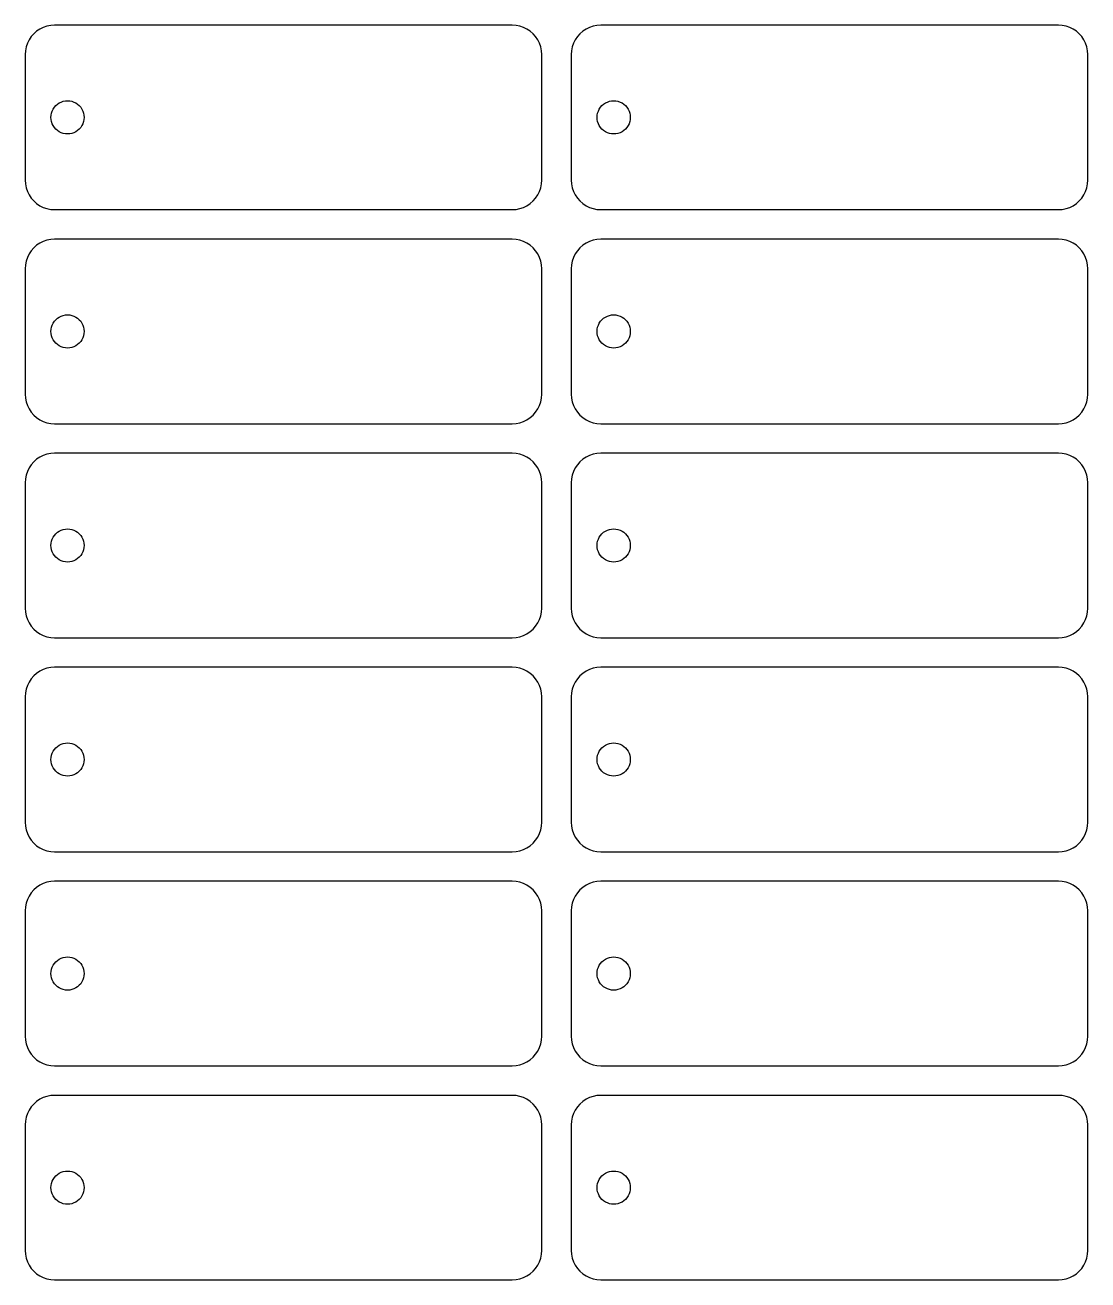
# Model space of a CAD drawing. Header units: metres. Extents: x 5 to 593, y 22 to 395.
# Drawn here: x 5 to 149, y 22 to 192 of the extents above; entities that cross this region are included whole.
import ezdxf

# ---------------------------------------------------------------- set-up
doc = ezdxf.new("R2010")
doc.units = ezdxf.units.M

msp = doc.modelspace()

# ---------------------------------------------------------------- linework, layer by layer
for p, q in [((5.82658, 190.435), (5.5359, 190)), ((6.17157, 190.828), (5.82658, 190.435)), ((6.56496, 191.173), (6.17157, 190.828)), ((7, 191.464), (6.56496, 191.173)), ((7.46927, 191.696), (7, 191.464)), ((7.96472, 191.864), (7.46927, 191.696)), ((8.47789, 191.966), (7.96472, 191.864)), ((9, 192), (8.47789, 191.966)), ((71, 192), (9, 192)), ((71.5221, 191.966), (71, 192)), ((72.0353, 191.864), (71.5221, 191.966)), ((72.5307, 191.696), (72.0353, 191.864)), ((73, 191.464), (72.5307, 191.696)), ((73.435, 191.173), (73, 191.464)), ((73.8284, 190.828), (73.435, 191.173)), ((74.1734, 190.435), (73.8284, 190.828)), ((74.4641, 190), (74.1734, 190.435)), ((79.8266, 190.435), (79.5359, 190)), ((80.1716, 190.828), (79.8266, 190.435)), ((80.565, 191.173), (80.1716, 190.828)), ((81, 191.464), (80.565, 191.173)), ((81.4693, 191.696), (81, 191.464)), ((81.9647, 191.864), (81.4693, 191.696)), ((82.4779, 191.966), (81.9647, 191.864)), ((83, 192), (82.4779, 191.966)), ((145, 192), (83, 192)), ((145.522, 191.966), (145, 192)), ((146.035, 191.864), (145.522, 191.966)), ((146.531, 191.696), (146.035, 191.864)), ((147, 191.464), (146.531, 191.696)), ((147.435, 191.173), (147, 191.464)), ((147.828, 190.828), (147.435, 191.173)), ((148.173, 190.435), (147.828, 190.828)), ((148.464, 190), (148.173, 190.435)), ((5.13629, 189.035), (5.03423, 188.522)), ((5.30449, 189.531), (5.13629, 189.035)), ((5.5359, 190), (5.30449, 189.531)), ((74.6955, 189.531), (74.4641, 190)), ((74.8637, 189.035), (74.6955, 189.531)), ((74.9658, 188.522), (74.8637, 189.035)), ((79.1363, 189.035), (79.0342, 188.522)), ((79.3045, 189.531), (79.1363, 189.035)), ((79.5359, 190), (79.3045, 189.531)), ((148.696, 189.531), (148.464, 190)), ((148.864, 189.035), (148.696, 189.531)), ((148.966, 188.522), (148.864, 189.035)), ((5.03423, 188.522), (5, 188)), ((5, 188), (5, 171)), ((75, 188), (74.9658, 188.522)), ((75, 171), (75, 188)), ((79.0342, 188.522), (79, 188)), ((79, 188), (79, 171)), ((149, 188), (148.966, 188.522)), ((149, 171), (149, 188)), ((8.57666, 180.082), (8.67126, 180.361)), ((8.67126, 180.361), (8.80144, 180.625)), ((8.80144, 180.625), (8.96495, 180.87)), ((8.96495, 180.87), (9.159, 181.091)), ((9.159, 181.091), (9.38028, 181.285)), ((9.38028, 181.285), (9.625, 181.449)), ((9.625, 181.449), (9.88896, 181.579)), ((9.88896, 181.579), (10.1676, 181.673)), ((10.1676, 181.673), (10.4563, 181.731)), ((10.4563, 181.731), (10.75, 181.75)), ((10.75, 181.75), (11.0437, 181.731)), ((11.0437, 181.731), (11.3323, 181.673)), ((11.3323, 181.673), (11.611, 181.579)), ((11.611, 181.579), (11.875, 181.449)), ((11.875, 181.449), (12.1197, 181.285)), ((12.1197, 181.285), (12.341, 181.091)), ((12.341, 181.091), (12.535, 180.87)), ((12.535, 180.87), (12.6985, 180.625)), ((12.6985, 180.625), (12.8287, 180.361)), ((12.8287, 180.361), (12.9233, 180.082)), ((82.5767, 180.082), (82.6713, 180.361)), ((82.6713, 180.361), (82.8014, 180.625)), ((82.8014, 180.625), (82.965, 180.87)), ((82.965, 180.87), (83.159, 181.091)), ((83.159, 181.091), (83.3803, 181.285)), ((83.3803, 181.285), (83.625, 181.449)), ((83.625, 181.449), (83.889, 181.579)), ((83.889, 181.579), (84.1676, 181.673)), ((84.1676, 181.673), (84.4563, 181.731)), ((84.4563, 181.731), (84.75, 181.75)), ((84.75, 181.75), (85.0437, 181.731)), ((85.0437, 181.731), (85.3323, 181.673)), ((85.3323, 181.673), (85.611, 181.579)), ((85.611, 181.579), (85.875, 181.449)), ((85.875, 181.449), (86.1197, 181.285)), ((86.1197, 181.285), (86.341, 181.091)), ((86.341, 181.091), (86.535, 180.87)), ((86.535, 180.87), (86.6985, 180.625)), ((86.6985, 180.625), (86.8287, 180.361)), ((86.8287, 180.361), (86.9233, 180.082)), ((8.5, 179.5), (8.51924, 179.794)), ((8.51924, 179.206), (8.5, 179.5)), ((8.51924, 179.794), (8.57666, 180.082)), ((8.57666, 178.918), (8.51924, 179.206)), ((8.67126, 178.639), (8.57666, 178.918)), ((8.80144, 178.375), (8.67126, 178.639)), ((12.8287, 178.639), (12.6985, 178.375)), ((12.9233, 178.918), (12.8287, 178.639)), ((12.9233, 180.082), (12.9807, 179.794)), ((12.9807, 179.206), (12.9233, 178.918)), ((12.9807, 179.794), (13, 179.5)), ((13, 179.5), (12.9807, 179.206)), ((82.5, 179.5), (82.5192, 179.794)), ((82.5192, 179.206), (82.5, 179.5)), ((82.5192, 179.794), (82.5767, 180.082)), ((82.5767, 178.918), (82.5192, 179.206)), ((82.6713, 178.639), (82.5767, 178.918)), ((82.8014, 178.375), (82.6713, 178.639)), ((86.8287, 178.639), (86.6985, 178.375)), ((86.9233, 178.918), (86.8287, 178.639)), ((86.9233, 180.082), (86.9807, 179.794)), ((86.9807, 179.206), (86.9233, 178.918)), ((86.9807, 179.794), (87, 179.5)), ((87, 179.5), (86.9807, 179.206)), ((8.96495, 178.13), (8.80144, 178.375)), ((9.159, 177.909), (8.96495, 178.13)), ((9.38028, 177.715), (9.159, 177.909)), ((9.625, 177.551), (9.38028, 177.715)), ((9.88896, 177.421), (9.625, 177.551)), ((10.1676, 177.327), (9.88896, 177.421)), ((10.4563, 177.269), (10.1676, 177.327)), ((10.75, 177.25), (10.4563, 177.269)), ((11.0437, 177.269), (10.75, 177.25)), ((11.3323, 177.327), (11.0437, 177.269)), ((11.611, 177.421), (11.3323, 177.327)), ((11.875, 177.551), (11.611, 177.421)), ((12.1197, 177.715), (11.875, 177.551)), ((12.341, 177.909), (12.1197, 177.715)), ((12.535, 178.13), (12.341, 177.909)), ((12.6985, 178.375), (12.535, 178.13)), ((82.965, 178.13), (82.8014, 178.375)), ((83.159, 177.909), (82.965, 178.13)), ((83.3803, 177.715), (83.159, 177.909)), ((83.625, 177.551), (83.3803, 177.715)), ((83.889, 177.421), (83.625, 177.551)), ((84.1676, 177.327), (83.889, 177.421)), ((84.4563, 177.269), (84.1676, 177.327)), ((84.75, 177.25), (84.4563, 177.269)), ((85.0437, 177.269), (84.75, 177.25)), ((85.3323, 177.327), (85.0437, 177.269)), ((85.611, 177.421), (85.3323, 177.327)), ((85.875, 177.551), (85.611, 177.421)), ((86.1197, 177.715), (85.875, 177.551)), ((86.341, 177.909), (86.1197, 177.715)), ((86.535, 178.13), (86.341, 177.909)), ((86.6985, 178.375), (86.535, 178.13)), ((5, 171), (5.03423, 170.478)), ((5.03423, 170.478), (5.13629, 169.965)), ((74.8637, 169.965), (74.9658, 170.478)), ((74.9658, 170.478), (75, 171)), ((79, 171), (79.0342, 170.478)), ((79.0342, 170.478), (79.1363, 169.965)), ((148.864, 169.965), (148.966, 170.478)), ((148.966, 170.478), (149, 171)), ((5.13629, 169.965), (5.30449, 169.469)), ((5.30449, 169.469), (5.5359, 169)), ((5.5359, 169), (5.82658, 168.565)), ((5.82658, 168.565), (6.17157, 168.172)), ((73.8284, 168.172), (74.1734, 168.565)), ((74.1734, 168.565), (74.4641, 169)), ((74.4641, 169), (74.6955, 169.469)), ((74.6955, 169.469), (74.8637, 169.965)), ((79.1363, 169.965), (79.3045, 169.469)), ((79.3045, 169.469), (79.5359, 169)), ((79.5359, 169), (79.8266, 168.565)), ((79.8266, 168.565), (80.1716, 168.172)), ((147.828, 168.172), (148.173, 168.565)), ((148.173, 168.565), (148.464, 169)), ((148.464, 169), (148.696, 169.469)), ((148.696, 169.469), (148.864, 169.965)), ((6.17157, 168.172), (6.56496, 167.827)), ((6.56496, 167.827), (7, 167.536)), ((7, 167.536), (7.46927, 167.304)), ((7.46927, 167.304), (7.96472, 167.136)), ((7.96472, 167.136), (8.47789, 167.034)), ((8.47789, 167.034), (9, 167)), ((9, 167), (71, 167)), ((71, 167), (71.5221, 167.034)), ((71.5221, 167.034), (72.0353, 167.136)), ((72.0353, 167.136), (72.5307, 167.304)), ((72.5307, 167.304), (73, 167.536)), ((73, 167.536), (73.435, 167.827)), ((73.435, 167.827), (73.8284, 168.172)), ((80.1716, 168.172), (80.565, 167.827)), ((80.565, 167.827), (81, 167.536)), ((81, 167.536), (81.4693, 167.304)), ((81.4693, 167.304), (81.9647, 167.136)), ((81.9647, 167.136), (82.4779, 167.034)), ((82.4779, 167.034), (83, 167)), ((83, 167), (145, 167)), ((145, 167), (145.522, 167.034)), ((145.522, 167.034), (146.035, 167.136)), ((146.035, 167.136), (146.531, 167.304)), ((146.531, 167.304), (147, 167.536)), ((147, 167.536), (147.435, 167.827)), ((147.435, 167.827), (147.828, 168.172)), ((6.17157, 161.828), (5.82658, 161.435)), ((6.56496, 162.173), (6.17157, 161.828)), ((7, 162.464), (6.56496, 162.173)), ((7.46927, 162.696), (7, 162.464)), ((7.96472, 162.864), (7.46927, 162.696)), ((8.47789, 162.966), (7.96472, 162.864)), ((9, 163), (8.47789, 162.966)), ((71, 163), (9, 163)), ((71.5221, 162.966), (71, 163)), ((72.0353, 162.864), (71.5221, 162.966)), ((72.5307, 162.696), (72.0353, 162.864)), ((73, 162.464), (72.5307, 162.696)), ((73.435, 162.173), (73, 162.464)), ((73.8284, 161.828), (73.435, 162.173)), ((74.1734, 161.435), (73.8284, 161.828)), ((80.1716, 161.828), (79.8266, 161.435)), ((80.565, 162.173), (80.1716, 161.828)), ((81, 162.464), (80.565, 162.173)), ((81.4693, 162.696), (81, 162.464)), ((81.9647, 162.864), (81.4693, 162.696)), ((82.4779, 162.966), (81.9647, 162.864)), ((83, 163), (82.4779, 162.966)), ((145, 163), (83, 163)), ((145.522, 162.966), (145, 163)), ((146.035, 162.864), (145.522, 162.966)), ((146.531, 162.696), (146.035, 162.864)), ((147, 162.464), (146.531, 162.696)), ((147.435, 162.173), (147, 162.464)), ((147.828, 161.828), (147.435, 162.173)), ((148.173, 161.435), (147.828, 161.828)), ((5.13629, 160.035), (5.03423, 159.522)), ((5.30449, 160.531), (5.13629, 160.035)), ((5.5359, 161), (5.30449, 160.531)), ((5.82658, 161.435), (5.5359, 161)), ((74.4641, 161), (74.1734, 161.435)), ((74.6955, 160.531), (74.4641, 161)), ((74.8637, 160.035), (74.6955, 160.531)), ((74.9658, 159.522), (74.8637, 160.035)), ((79.1363, 160.035), (79.0342, 159.522)), ((79.3045, 160.531), (79.1363, 160.035)), ((79.5359, 161), (79.3045, 160.531)), ((79.8266, 161.435), (79.5359, 161)), ((148.464, 161), (148.173, 161.435)), ((148.696, 160.531), (148.464, 161)), ((148.864, 160.035), (148.696, 160.531)), ((148.966, 159.522), (148.864, 160.035)), ((5.03423, 159.522), (5, 159)), ((5, 159), (5, 142)), ((75, 159), (74.9658, 159.522)), ((75, 142), (75, 159)), ((79.0342, 159.522), (79, 159)), ((79, 159), (79, 142)), ((149, 159), (148.966, 159.522)), ((149, 142), (149, 159)), ((8.57666, 151.082), (8.67126, 151.361)), ((8.67126, 151.361), (8.80144, 151.625)), ((8.80144, 151.625), (8.96495, 151.87)), ((8.96495, 151.87), (9.159, 152.091)), ((9.159, 152.091), (9.38028, 152.285)), ((9.38028, 152.285), (9.625, 152.449)), ((9.625, 152.449), (9.88896, 152.579)), ((9.88896, 152.579), (10.1676, 152.673)), ((10.1676, 152.673), (10.4563, 152.731)), ((10.4563, 152.731), (10.75, 152.75)), ((10.75, 152.75), (11.0437, 152.731)), ((11.0437, 152.731), (11.3323, 152.673)), ((11.3323, 152.673), (11.611, 152.579)), ((11.611, 152.579), (11.875, 152.449)), ((11.875, 152.449), (12.1197, 152.285)), ((12.1197, 152.285), (12.341, 152.091)), ((12.341, 152.091), (12.535, 151.87)), ((12.535, 151.87), (12.6985, 151.625)), ((12.6985, 151.625), (12.8287, 151.361)), ((12.8287, 151.361), (12.9233, 151.082)), ((82.5767, 151.082), (82.6713, 151.361)), ((82.6713, 151.361), (82.8014, 151.625)), ((82.8014, 151.625), (82.965, 151.87)), ((82.965, 151.87), (83.159, 152.091)), ((83.159, 152.091), (83.3803, 152.285)), ((83.3803, 152.285), (83.625, 152.449)), ((83.625, 152.449), (83.889, 152.579)), ((83.889, 152.579), (84.1676, 152.673)), ((84.1676, 152.673), (84.4563, 152.731)), ((84.4563, 152.731), (84.75, 152.75)), ((84.75, 152.75), (85.0437, 152.731)), ((85.0437, 152.731), (85.3323, 152.673)), ((85.3323, 152.673), (85.611, 152.579)), ((85.611, 152.579), (85.875, 152.449)), ((85.875, 152.449), (86.1197, 152.285)), ((86.1197, 152.285), (86.341, 152.091)), ((86.341, 152.091), (86.535, 151.87)), ((86.535, 151.87), (86.6985, 151.625)), ((86.6985, 151.625), (86.8287, 151.361)), ((86.8287, 151.361), (86.9233, 151.082)), ((8.5, 150.5), (8.51924, 150.794)), ((8.51924, 150.206), (8.5, 150.5)), ((8.51924, 150.794), (8.57666, 151.082)), ((8.57666, 149.918), (8.51924, 150.206)), ((8.67126, 149.639), (8.57666, 149.918)), ((8.80144, 149.375), (8.67126, 149.639)), ((12.8287, 149.639), (12.6985, 149.375)), ((12.9233, 149.918), (12.8287, 149.639)), ((12.9233, 151.082), (12.9807, 150.794)), ((12.9807, 150.206), (12.9233, 149.918)), ((12.9807, 150.794), (13, 150.5)), ((13, 150.5), (12.9807, 150.206)), ((82.5, 150.5), (82.5192, 150.794)), ((82.5192, 150.206), (82.5, 150.5)), ((82.5192, 150.794), (82.5767, 151.082)), ((82.5767, 149.918), (82.5192, 150.206)), ((82.6713, 149.639), (82.5767, 149.918)), ((82.8014, 149.375), (82.6713, 149.639)), ((86.8287, 149.639), (86.6985, 149.375)), ((86.9233, 149.918), (86.8287, 149.639)), ((86.9233, 151.082), (86.9807, 150.794)), ((86.9807, 150.206), (86.9233, 149.918)), ((86.9807, 150.794), (87, 150.5)), ((87, 150.5), (86.9807, 150.206)), ((8.96495, 149.13), (8.80144, 149.375)), ((9.159, 148.909), (8.96495, 149.13)), ((9.38028, 148.715), (9.159, 148.909)), ((9.625, 148.551), (9.38028, 148.715)), ((9.88896, 148.421), (9.625, 148.551)), ((10.1676, 148.327), (9.88896, 148.421)), ((10.4563, 148.269), (10.1676, 148.327)), ((10.75, 148.25), (10.4563, 148.269)), ((11.0437, 148.269), (10.75, 148.25)), ((11.3323, 148.327), (11.0437, 148.269)), ((11.611, 148.421), (11.3323, 148.327)), ((11.875, 148.551), (11.611, 148.421)), ((12.1197, 148.715), (11.875, 148.551)), ((12.341, 148.909), (12.1197, 148.715)), ((12.535, 149.13), (12.341, 148.909)), ((12.6985, 149.375), (12.535, 149.13)), ((82.965, 149.13), (82.8014, 149.375)), ((83.159, 148.909), (82.965, 149.13)), ((83.3803, 148.715), (83.159, 148.909)), ((83.625, 148.551), (83.3803, 148.715)), ((83.889, 148.421), (83.625, 148.551)), ((84.1676, 148.327), (83.889, 148.421)), ((84.4563, 148.269), (84.1676, 148.327)), ((84.75, 148.25), (84.4563, 148.269)), ((85.0437, 148.269), (84.75, 148.25)), ((85.3323, 148.327), (85.0437, 148.269)), ((85.611, 148.421), (85.3323, 148.327)), ((85.875, 148.551), (85.611, 148.421)), ((86.1197, 148.715), (85.875, 148.551)), ((86.341, 148.909), (86.1197, 148.715)), ((86.535, 149.13), (86.341, 148.909)), ((86.6985, 149.375), (86.535, 149.13)), ((5, 142), (5.03423, 141.478)), ((5.03423, 141.478), (5.13629, 140.965)), ((74.8637, 140.965), (74.9658, 141.478)), ((74.9658, 141.478), (75, 142)), ((79, 142), (79.0342, 141.478)), ((79.0342, 141.478), (79.1363, 140.965)), ((148.864, 140.965), (148.966, 141.478)), ((148.966, 141.478), (149, 142)), ((5.13629, 140.965), (5.30449, 140.469)), ((5.30449, 140.469), (5.5359, 140)), ((5.5359, 140), (5.82658, 139.565)), ((5.82658, 139.565), (6.17157, 139.172)), ((73.8284, 139.172), (74.1734, 139.565)), ((74.1734, 139.565), (74.4641, 140)), ((74.4641, 140), (74.6955, 140.469)), ((74.6955, 140.469), (74.8637, 140.965)), ((79.1363, 140.965), (79.3045, 140.469)), ((79.3045, 140.469), (79.5359, 140)), ((79.5359, 140), (79.8266, 139.565)), ((79.8266, 139.565), (80.1716, 139.172)), ((147.828, 139.172), (148.173, 139.565)), ((148.173, 139.565), (148.464, 140)), ((148.464, 140), (148.696, 140.469)), ((148.696, 140.469), (148.864, 140.965)), ((6.17157, 139.172), (6.56496, 138.827)), ((6.56496, 138.827), (7, 138.536)), ((7, 138.536), (7.46927, 138.304)), ((7.46927, 138.304), (7.96472, 138.136)), ((7.96472, 138.136), (8.47789, 138.034)), ((8.47789, 138.034), (9, 138)), ((9, 138), (71, 138)), ((71, 138), (71.5221, 138.034)), ((71.5221, 138.034), (72.0353, 138.136)), ((72.0353, 138.136), (72.5307, 138.304)), ((72.5307, 138.304), (73, 138.536)), ((73, 138.536), (73.435, 138.827)), ((73.435, 138.827), (73.8284, 139.172)), ((80.1716, 139.172), (80.565, 138.827)), ((80.565, 138.827), (81, 138.536)), ((81, 138.536), (81.4693, 138.304)), ((81.4693, 138.304), (81.9647, 138.136)), ((81.9647, 138.136), (82.4779, 138.034)), ((82.4779, 138.034), (83, 138)), ((83, 138), (145, 138)), ((145, 138), (145.522, 138.034)), ((145.522, 138.034), (146.035, 138.136)), ((146.035, 138.136), (146.531, 138.304)), ((146.531, 138.304), (147, 138.536)), ((147, 138.536), (147.435, 138.827)), ((147.435, 138.827), (147.828, 139.172)), ((6.17157, 132.828), (5.82658, 132.435)), ((6.56496, 133.173), (6.17157, 132.828)), ((7, 133.464), (6.56496, 133.173)), ((7.46927, 133.696), (7, 133.464)), ((7.96472, 133.864), (7.46927, 133.696)), ((8.47789, 133.966), (7.96472, 133.864)), ((9, 134), (8.47789, 133.966)), ((71, 134), (9, 134)), ((71.5221, 133.966), (71, 134)), ((72.0353, 133.864), (71.5221, 133.966)), ((72.5307, 133.696), (72.0353, 133.864)), ((73, 133.464), (72.5307, 133.696)), ((73.435, 133.173), (73, 133.464)), ((73.8284, 132.828), (73.435, 133.173)), ((74.1734, 132.435), (73.8284, 132.828)), ((80.1716, 132.828), (79.8266, 132.435)), ((80.565, 133.173), (80.1716, 132.828)), ((81, 133.464), (80.565, 133.173)), ((81.4693, 133.696), (81, 133.464)), ((81.9647, 133.864), (81.4693, 133.696)), ((82.4779, 133.966), (81.9647, 133.864)), ((83, 134), (82.4779, 133.966)), ((145, 134), (83, 134)), ((145.522, 133.966), (145, 134)), ((146.035, 133.864), (145.522, 133.966)), ((146.531, 133.696), (146.035, 133.864)), ((147, 133.464), (146.531, 133.696)), ((147.435, 133.173), (147, 133.464)), ((147.828, 132.828), (147.435, 133.173)), ((148.173, 132.435), (147.828, 132.828)), ((5.13629, 131.035), (5.03423, 130.522)), ((5.30449, 131.531), (5.13629, 131.035)), ((5.5359, 132), (5.30449, 131.531)), ((5.82658, 132.435), (5.5359, 132)), ((74.4641, 132), (74.1734, 132.435)), ((74.6955, 131.531), (74.4641, 132)), ((74.8637, 131.035), (74.6955, 131.531)), ((74.9658, 130.522), (74.8637, 131.035)), ((79.1363, 131.035), (79.0342, 130.522)), ((79.3045, 131.531), (79.1363, 131.035)), ((79.5359, 132), (79.3045, 131.531)), ((79.8266, 132.435), (79.5359, 132)), ((148.464, 132), (148.173, 132.435)), ((148.696, 131.531), (148.464, 132)), ((148.864, 131.035), (148.696, 131.531)), ((148.966, 130.522), (148.864, 131.035)), ((5.03423, 130.522), (5, 130)), ((5, 130), (5, 113)), ((75, 130), (74.9658, 130.522)), ((75, 113), (75, 130)), ((79.0342, 130.522), (79, 130)), ((79, 130), (79, 113)), ((149, 130), (148.966, 130.522)), ((149, 113), (149, 130)), ((8.67126, 122.361), (8.80144, 122.625)), ((8.80144, 122.625), (8.96495, 122.87)), ((8.96495, 122.87), (9.159, 123.091)), ((9.159, 123.091), (9.38028, 123.285)), ((9.38028, 123.285), (9.625, 123.449)), ((9.625, 123.449), (9.88896, 123.579)), ((9.88896, 123.579), (10.1676, 123.673)), ((10.1676, 123.673), (10.4563, 123.731)), ((10.4563, 123.731), (10.75, 123.75)), ((10.75, 123.75), (11.0437, 123.731)), ((11.0437, 123.731), (11.3323, 123.673)), ((11.3323, 123.673), (11.611, 123.579)), ((11.611, 123.579), (11.875, 123.449)), ((11.875, 123.449), (12.1197, 123.285)), ((12.1197, 123.285), (12.341, 123.091)), ((12.341, 123.091), (12.535, 122.87)), ((12.535, 122.87), (12.6985, 122.625)), ((12.6985, 122.625), (12.8287, 122.361)), ((82.6713, 122.361), (82.8014, 122.625)), ((82.8014, 122.625), (82.965, 122.87)), ((82.965, 122.87), (83.159, 123.091)), ((83.159, 123.091), (83.3803, 123.285)), ((83.3803, 123.285), (83.625, 123.449)), ((83.625, 123.449), (83.889, 123.579)), ((83.889, 123.579), (84.1676, 123.673)), ((84.1676, 123.673), (84.4563, 123.731)), ((84.4563, 123.731), (84.75, 123.75)), ((84.75, 123.75), (85.0437, 123.731)), ((85.0437, 123.731), (85.3323, 123.673)), ((85.3323, 123.673), (85.611, 123.579)), ((85.611, 123.579), (85.875, 123.449)), ((85.875, 123.449), (86.1197, 123.285)), ((86.1197, 123.285), (86.341, 123.091)), ((86.341, 123.091), (86.535, 122.87)), ((86.535, 122.87), (86.6985, 122.625)), ((86.6985, 122.625), (86.8287, 122.361)), ((8.5, 121.5), (8.51924, 121.794)), ((8.51924, 121.206), (8.5, 121.5)), ((8.51924, 121.794), (8.57666, 122.082)), ((8.57666, 120.918), (8.51924, 121.206)), ((8.57666, 122.082), (8.67126, 122.361)), ((8.67126, 120.639), (8.57666, 120.918)), ((12.8287, 122.361), (12.9233, 122.082)), ((12.9233, 120.918), (12.8287, 120.639)), ((12.9233, 122.082), (12.9807, 121.794)), ((12.9807, 121.206), (12.9233, 120.918)), ((12.9807, 121.794), (13, 121.5)), ((13, 121.5), (12.9807, 121.206)), ((82.5, 121.5), (82.5192, 121.794)), ((82.5192, 121.206), (82.5, 121.5)), ((82.5192, 121.794), (82.5767, 122.082)), ((82.5767, 120.918), (82.5192, 121.206)), ((82.5767, 122.082), (82.6713, 122.361)), ((82.6713, 120.639), (82.5767, 120.918)), ((86.8287, 122.361), (86.9233, 122.082)), ((86.9233, 120.918), (86.8287, 120.639)), ((86.9233, 122.082), (86.9807, 121.794)), ((86.9807, 121.206), (86.9233, 120.918)), ((86.9807, 121.794), (87, 121.5)), ((87, 121.5), (86.9807, 121.206)), ((8.80144, 120.375), (8.67126, 120.639)), ((8.96495, 120.13), (8.80144, 120.375)), ((9.159, 119.909), (8.96495, 120.13)), ((9.38028, 119.715), (9.159, 119.909)), ((9.625, 119.551), (9.38028, 119.715)), ((9.88896, 119.421), (9.625, 119.551)), ((10.1676, 119.327), (9.88896, 119.421)), ((10.4563, 119.269), (10.1676, 119.327)), ((10.75, 119.25), (10.4563, 119.269)), ((11.0437, 119.269), (10.75, 119.25)), ((11.3323, 119.327), (11.0437, 119.269)), ((11.611, 119.421), (11.3323, 119.327)), ((11.875, 119.551), (11.611, 119.421)), ((12.1197, 119.715), (11.875, 119.551)), ((12.341, 119.909), (12.1197, 119.715)), ((12.535, 120.13), (12.341, 119.909)), ((12.6985, 120.375), (12.535, 120.13)), ((12.8287, 120.639), (12.6985, 120.375)), ((82.8014, 120.375), (82.6713, 120.639)), ((82.965, 120.13), (82.8014, 120.375)), ((83.159, 119.909), (82.965, 120.13)), ((83.3803, 119.715), (83.159, 119.909)), ((83.625, 119.551), (83.3803, 119.715)), ((83.889, 119.421), (83.625, 119.551)), ((84.1676, 119.327), (83.889, 119.421)), ((84.4563, 119.269), (84.1676, 119.327)), ((84.75, 119.25), (84.4563, 119.269)), ((85.0437, 119.269), (84.75, 119.25)), ((85.3323, 119.327), (85.0437, 119.269)), ((85.611, 119.421), (85.3323, 119.327)), ((85.875, 119.551), (85.611, 119.421)), ((86.1197, 119.715), (85.875, 119.551)), ((86.341, 119.909), (86.1197, 119.715)), ((86.535, 120.13), (86.341, 119.909)), ((86.6985, 120.375), (86.535, 120.13)), ((86.8287, 120.639), (86.6985, 120.375)), ((5, 113), (5.03423, 112.478)), ((5.03423, 112.478), (5.13629, 111.965)), ((74.8637, 111.965), (74.9658, 112.478)), ((74.9658, 112.478), (75, 113)), ((79, 113), (79.0342, 112.478)), ((79.0342, 112.478), (79.1363, 111.965)), ((148.864, 111.965), (148.966, 112.478)), ((148.966, 112.478), (149, 113)), ((5.13629, 111.965), (5.30449, 111.469)), ((5.30449, 111.469), (5.5359, 111)), ((5.5359, 111), (5.82658, 110.565)), ((5.82658, 110.565), (6.17157, 110.172)), ((73.8284, 110.172), (74.1734, 110.565)), ((74.1734, 110.565), (74.4641, 111)), ((74.4641, 111), (74.6955, 111.469)), ((74.6955, 111.469), (74.8637, 111.965)), ((79.1363, 111.965), (79.3045, 111.469)), ((79.3045, 111.469), (79.5359, 111)), ((79.5359, 111), (79.8266, 110.565)), ((79.8266, 110.565), (80.1716, 110.172)), ((147.828, 110.172), (148.173, 110.565)), ((148.173, 110.565), (148.464, 111)), ((148.464, 111), (148.696, 111.469)), ((148.696, 111.469), (148.864, 111.965)), ((6.17157, 110.172), (6.56496, 109.827)), ((6.56496, 109.827), (7, 109.536)), ((7, 109.536), (7.46927, 109.304)), ((7.46927, 109.304), (7.96472, 109.136)), ((7.96472, 109.136), (8.47789, 109.034)), ((8.47789, 109.034), (9, 109)), ((9, 109), (71, 109)), ((71, 109), (71.5221, 109.034)), ((71.5221, 109.034), (72.0353, 109.136)), ((72.0353, 109.136), (72.5307, 109.304)), ((72.5307, 109.304), (73, 109.536)), ((73, 109.536), (73.435, 109.827)), ((73.435, 109.827), (73.8284, 110.172)), ((80.1716, 110.172), (80.565, 109.827)), ((80.565, 109.827), (81, 109.536)), ((81, 109.536), (81.4693, 109.304)), ((81.4693, 109.304), (81.9647, 109.136)), ((81.9647, 109.136), (82.4779, 109.034)), ((82.4779, 109.034), (83, 109)), ((83, 109), (145, 109)), ((145, 109), (145.522, 109.034)), ((145.522, 109.034), (146.035, 109.136)), ((146.035, 109.136), (146.531, 109.304)), ((146.531, 109.304), (147, 109.536)), ((147, 109.536), (147.435, 109.827)), ((147.435, 109.827), (147.828, 110.172)), ((6.17157, 103.828), (5.82658, 103.435)), ((6.56496, 104.173), (6.17157, 103.828)), ((7, 104.464), (6.56496, 104.173)), ((7.46927, 104.696), (7, 104.464)), ((7.96472, 104.864), (7.46927, 104.696)), ((8.47789, 104.966), (7.96472, 104.864)), ((9, 105), (8.47789, 104.966)), ((71, 105), (9, 105)), ((71.5221, 104.966), (71, 105)), ((72.0353, 104.864), (71.5221, 104.966)), ((72.5307, 104.696), (72.0353, 104.864)), ((73, 104.464), (72.5307, 104.696)), ((73.435, 104.173), (73, 104.464)), ((73.8284, 103.828), (73.435, 104.173)), ((74.1734, 103.435), (73.8284, 103.828)), ((80.1716, 103.828), (79.8266, 103.435)), ((80.565, 104.173), (80.1716, 103.828)), ((81, 104.464), (80.565, 104.173)), ((81.4693, 104.696), (81, 104.464)), ((81.9647, 104.864), (81.4693, 104.696)), ((82.4779, 104.966), (81.9647, 104.864)), ((83, 105), (82.4779, 104.966)), ((145, 105), (83, 105)), ((145.522, 104.966), (145, 105)), ((146.035, 104.864), (145.522, 104.966)), ((146.531, 104.696), (146.035, 104.864)), ((147, 104.464), (146.531, 104.696)), ((147.435, 104.173), (147, 104.464)), ((147.828, 103.828), (147.435, 104.173)), ((148.173, 103.435), (147.828, 103.828)), ((5.13629, 102.035), (5.03423, 101.522)), ((5.30449, 102.531), (5.13629, 102.035)), ((5.5359, 103), (5.30449, 102.531)), ((5.82658, 103.435), (5.5359, 103)), ((74.4641, 103), (74.1734, 103.435)), ((74.6955, 102.531), (74.4641, 103)), ((74.8637, 102.035), (74.6955, 102.531)), ((74.9658, 101.522), (74.8637, 102.035)), ((79.1363, 102.035), (79.0342, 101.522)), ((79.3045, 102.531), (79.1363, 102.035)), ((79.5359, 103), (79.3045, 102.531)), ((79.8266, 103.435), (79.5359, 103)), ((148.464, 103), (148.173, 103.435)), ((148.696, 102.531), (148.464, 103)), ((148.864, 102.035), (148.696, 102.531)), ((148.966, 101.522), (148.864, 102.035)), ((5.03423, 101.522), (5, 101)), ((5, 101), (5, 84)), ((75, 101), (74.9658, 101.522)), ((75, 84), (75, 101)), ((79.0342, 101.522), (79, 101)), ((79, 101), (79, 84)), ((149, 101), (148.966, 101.522)), ((149, 84), (149, 101)), ((8.67126, 93.361), (8.80144, 93.625)), ((8.80144, 93.625), (8.96495, 93.8697)), ((8.96495, 93.8697), (9.159, 94.091)), ((9.159, 94.091), (9.38028, 94.285)), ((9.38028, 94.285), (9.625, 94.4485)), ((9.625, 94.4485), (9.88896, 94.5787)), ((9.88896, 94.5787), (10.1676, 94.6733)), ((10.1676, 94.6733), (10.4563, 94.7307)), ((10.4563, 94.7307), (10.75, 94.75)), ((10.75, 94.75), (11.0437, 94.7307)), ((11.0437, 94.7307), (11.3323, 94.6733)), ((11.3323, 94.6733), (11.611, 94.5787)), ((11.611, 94.5787), (11.875, 94.4485)), ((11.875, 94.4485), (12.1197, 94.285)), ((12.1197, 94.285), (12.341, 94.091)), ((12.341, 94.091), (12.535, 93.8697)), ((12.535, 93.8697), (12.6985, 93.625)), ((12.6985, 93.625), (12.8287, 93.361)), ((82.6713, 93.361), (82.8014, 93.625)), ((82.8014, 93.625), (82.965, 93.8697)), ((82.965, 93.8697), (83.159, 94.091)), ((83.159, 94.091), (83.3803, 94.285)), ((83.3803, 94.285), (83.625, 94.4485)), ((83.625, 94.4485), (83.889, 94.5787)), ((83.889, 94.5787), (84.1676, 94.6733)), ((84.1676, 94.6733), (84.4563, 94.7307)), ((84.4563, 94.7307), (84.75, 94.75)), ((84.75, 94.75), (85.0437, 94.7307)), ((85.0437, 94.7307), (85.3323, 94.6733)), ((85.3323, 94.6733), (85.611, 94.5787)), ((85.611, 94.5787), (85.875, 94.4485)), ((85.875, 94.4485), (86.1197, 94.285)), ((86.1197, 94.285), (86.341, 94.091)), ((86.341, 94.091), (86.535, 93.8697)), ((86.535, 93.8697), (86.6985, 93.625)), ((86.6985, 93.625), (86.8287, 93.361)), ((8.5, 92.5), (8.51924, 92.7937)), ((8.51924, 92.2063), (8.5, 92.5)), ((8.51924, 92.7937), (8.57666, 93.0823)), ((8.57666, 91.9176), (8.51924, 92.2063)), ((8.57666, 93.0823), (8.67126, 93.361)), ((8.67126, 91.639), (8.57666, 91.9176)), ((12.8287, 93.361), (12.9233, 93.0823)), ((12.9233, 91.9176), (12.8287, 91.639)), ((12.9233, 93.0823), (12.9807, 92.7937)), ((12.9807, 92.2063), (12.9233, 91.9176)), ((12.9807, 92.7937), (13, 92.5)), ((13, 92.5), (12.9807, 92.2063)), ((82.5, 92.5), (82.5192, 92.7937)), ((82.5192, 92.2063), (82.5, 92.5)), ((82.5192, 92.7937), (82.5767, 93.0823)), ((82.5767, 91.9176), (82.5192, 92.2063)), ((82.5767, 93.0823), (82.6713, 93.361)), ((82.6713, 91.639), (82.5767, 91.9176)), ((86.8287, 93.361), (86.9233, 93.0823)), ((86.9233, 91.9176), (86.8287, 91.639)), ((86.9233, 93.0823), (86.9807, 92.7937)), ((86.9807, 92.2063), (86.9233, 91.9176)), ((86.9807, 92.7937), (87, 92.5)), ((87, 92.5), (86.9807, 92.2063)), ((8.80144, 91.375), (8.67126, 91.639)), ((8.96495, 91.1303), (8.80144, 91.375)), ((9.159, 90.909), (8.96495, 91.1303)), ((9.38028, 90.715), (9.159, 90.909)), ((9.625, 90.5514), (9.38028, 90.715)), ((9.88896, 90.4213), (9.625, 90.5514)), ((10.1676, 90.3267), (9.88896, 90.4213)), ((10.4563, 90.2692), (10.1676, 90.3267)), ((10.75, 90.25), (10.4563, 90.2692)), ((11.0437, 90.2692), (10.75, 90.25)), ((11.3323, 90.3267), (11.0437, 90.2692)), ((11.611, 90.4213), (11.3323, 90.3267)), ((11.875, 90.5514), (11.611, 90.4213)), ((12.1197, 90.715), (11.875, 90.5514)), ((12.341, 90.909), (12.1197, 90.715)), ((12.535, 91.1303), (12.341, 90.909)), ((12.6985, 91.375), (12.535, 91.1303)), ((12.8287, 91.639), (12.6985, 91.375)), ((82.8014, 91.375), (82.6713, 91.639)), ((82.965, 91.1303), (82.8014, 91.375)), ((83.159, 90.909), (82.965, 91.1303)), ((83.3803, 90.715), (83.159, 90.909)), ((83.625, 90.5514), (83.3803, 90.715)), ((83.889, 90.4213), (83.625, 90.5514)), ((84.1676, 90.3267), (83.889, 90.4213)), ((84.4563, 90.2692), (84.1676, 90.3267)), ((84.75, 90.25), (84.4563, 90.2692)), ((85.0437, 90.2692), (84.75, 90.25)), ((85.3323, 90.3267), (85.0437, 90.2692)), ((85.611, 90.4213), (85.3323, 90.3267)), ((85.875, 90.5514), (85.611, 90.4213)), ((86.1197, 90.715), (85.875, 90.5514)), ((86.341, 90.909), (86.1197, 90.715)), ((86.535, 91.1303), (86.341, 90.909)), ((86.6985, 91.375), (86.535, 91.1303)), ((86.8287, 91.639), (86.6985, 91.375)), ((5, 84), (5.03423, 83.4779)), ((5.03423, 83.4779), (5.13629, 82.9647)), ((74.8637, 82.9647), (74.9658, 83.4779)), ((74.9658, 83.4779), (75, 84)), ((79, 84), (79.0342, 83.4779)), ((79.0342, 83.4779), (79.1363, 82.9647)), ((148.864, 82.9647), (148.966, 83.4779)), ((148.966, 83.4779), (149, 84)), ((5.13629, 82.9647), (5.30449, 82.4693)), ((5.30449, 82.4693), (5.5359, 82)), ((5.5359, 82), (5.82658, 81.565)), ((74.1734, 81.565), (74.4641, 82)), ((74.4641, 82), (74.6955, 82.4693)), ((74.6955, 82.4693), (74.8637, 82.9647)), ((79.1363, 82.9647), (79.3045, 82.4693)), ((79.3045, 82.4693), (79.5359, 82)), ((79.5359, 82), (79.8266, 81.565)), ((148.173, 81.565), (148.464, 82)), ((148.464, 82), (148.696, 82.4693)), ((148.696, 82.4693), (148.864, 82.9647)), ((5.82658, 81.565), (6.17157, 81.1716)), ((6.17157, 81.1716), (6.56496, 80.8266)), ((6.56496, 80.8266), (7, 80.5359)), ((7, 80.5359), (7.46927, 80.3045)), ((7.46927, 80.3045), (7.96472, 80.1363)), ((7.96472, 80.1363), (8.47789, 80.0342)), ((8.47789, 80.0342), (9, 80)), ((9, 80), (71, 80)), ((71, 80), (71.5221, 80.0342)), ((71.5221, 80.0342), (72.0353, 80.1363)), ((72.0353, 80.1363), (72.5307, 80.3045)), ((72.5307, 80.3045), (73, 80.5359)), ((73, 80.5359), (73.435, 80.8266)), ((73.435, 80.8266), (73.8284, 81.1716)), ((73.8284, 81.1716), (74.1734, 81.565)), ((79.8266, 81.565), (80.1716, 81.1716)), ((80.1716, 81.1716), (80.565, 80.8266)), ((80.565, 80.8266), (81, 80.5359)), ((81, 80.5359), (81.4693, 80.3045)), ((81.4693, 80.3045), (81.9647, 80.1363)), ((81.9647, 80.1363), (82.4779, 80.0342)), ((82.4779, 80.0342), (83, 80)), ((83, 80), (145, 80)), ((145, 80), (145.522, 80.0342)), ((145.522, 80.0342), (146.035, 80.1363)), ((146.035, 80.1363), (146.531, 80.3045)), ((146.531, 80.3045), (147, 80.5359)), ((147, 80.5359), (147.435, 80.8266)), ((147.435, 80.8266), (147.828, 81.1716)), ((147.828, 81.1716), (148.173, 81.565)), ((6.17157, 74.8284), (5.82658, 74.435)), ((6.56496, 75.1734), (6.17157, 74.8284)), ((7, 75.4641), (6.56496, 75.1734)), ((7.46927, 75.6955), (7, 75.4641)), ((7.96472, 75.8637), (7.46927, 75.6955)), ((8.47789, 75.9658), (7.96472, 75.8637)), ((9, 76), (8.47789, 75.9658)), ((71, 76), (9, 76)), ((71.5221, 75.9658), (71, 76)), ((72.0353, 75.8637), (71.5221, 75.9658)), ((72.5307, 75.6955), (72.0353, 75.8637)), ((73, 75.4641), (72.5307, 75.6955)), ((73.435, 75.1734), (73, 75.4641)), ((73.8284, 74.8284), (73.435, 75.1734)), ((74.1734, 74.435), (73.8284, 74.8284)), ((80.1716, 74.8284), (79.8266, 74.435)), ((80.565, 75.1734), (80.1716, 74.8284)), ((81, 75.4641), (80.565, 75.1734)), ((81.4693, 75.6955), (81, 75.4641)), ((81.9647, 75.8637), (81.4693, 75.6955)), ((82.4779, 75.9658), (81.9647, 75.8637)), ((83, 76), (82.4779, 75.9658)), ((145, 76), (83, 76)), ((145.522, 75.9658), (145, 76)), ((146.035, 75.8637), (145.522, 75.9658)), ((146.531, 75.6955), (146.035, 75.8637)), ((147, 75.4641), (146.531, 75.6955)), ((147.435, 75.1734), (147, 75.4641)), ((147.828, 74.8284), (147.435, 75.1734)), ((148.173, 74.435), (147.828, 74.8284)), ((5.30449, 73.5307), (5.13629, 73.0353)), ((5.5359, 74), (5.30449, 73.5307)), ((5.82658, 74.435), (5.5359, 74)), ((74.4641, 74), (74.1734, 74.435)), ((74.6955, 73.5307), (74.4641, 74)), ((74.8637, 73.0353), (74.6955, 73.5307)), ((79.3045, 73.5307), (79.1363, 73.0353)), ((79.5359, 74), (79.3045, 73.5307)), ((79.8266, 74.435), (79.5359, 74)), ((148.464, 74), (148.173, 74.435)), ((148.696, 73.5307), (148.464, 74)), ((148.864, 73.0353), (148.696, 73.5307)), ((5.03423, 72.5221), (5, 72)), ((5, 72), (5, 55)), ((5.13629, 73.0353), (5.03423, 72.5221)), ((74.9658, 72.5221), (74.8637, 73.0353)), ((75, 72), (74.9658, 72.5221)), ((75, 55), (75, 72)), ((79.0342, 72.5221), (79, 72)), ((79, 72), (79, 55)), ((79.1363, 73.0353), (79.0342, 72.5221)), ((148.966, 72.5221), (148.864, 73.0353)), ((149, 72), (148.966, 72.5221)), ((149, 55), (149, 72)), ((8.67126, 64.361), (8.80144, 64.625)), ((8.80144, 64.625), (8.96495, 64.8697)), ((8.96495, 64.8697), (9.159, 65.091)), ((9.159, 65.091), (9.38028, 65.285)), ((9.38028, 65.285), (9.625, 65.4485)), ((9.625, 65.4485), (9.88896, 65.5787)), ((9.88896, 65.5787), (10.1676, 65.6733)), ((10.1676, 65.6733), (10.4563, 65.7307)), ((10.4563, 65.7307), (10.75, 65.75)), ((10.75, 65.75), (11.0437, 65.7307)), ((11.0437, 65.7307), (11.3323, 65.6733)), ((11.3323, 65.6733), (11.611, 65.5787)), ((11.611, 65.5787), (11.875, 65.4485)), ((11.875, 65.4485), (12.1197, 65.285)), ((12.1197, 65.285), (12.341, 65.091)), ((12.341, 65.091), (12.535, 64.8697)), ((12.535, 64.8697), (12.6985, 64.625)), ((12.6985, 64.625), (12.8287, 64.361)), ((82.6713, 64.361), (82.8014, 64.625)), ((82.8014, 64.625), (82.965, 64.8697)), ((82.965, 64.8697), (83.159, 65.091)), ((83.159, 65.091), (83.3803, 65.285)), ((83.3803, 65.285), (83.625, 65.4485)), ((83.625, 65.4485), (83.889, 65.5787)), ((83.889, 65.5787), (84.1676, 65.6733)), ((84.1676, 65.6733), (84.4563, 65.7307)), ((84.4563, 65.7307), (84.75, 65.75)), ((84.75, 65.75), (85.0437, 65.7307)), ((85.0437, 65.7307), (85.3323, 65.6733)), ((85.3323, 65.6733), (85.611, 65.5787)), ((85.611, 65.5787), (85.875, 65.4485)), ((85.875, 65.4485), (86.1197, 65.285)), ((86.1197, 65.285), (86.341, 65.091)), ((86.341, 65.091), (86.535, 64.8697)), ((86.535, 64.8697), (86.6985, 64.625)), ((86.6985, 64.625), (86.8287, 64.361)), ((8.5, 63.5), (8.51924, 63.7937)), ((8.51924, 63.2063), (8.5, 63.5)), ((8.51924, 63.7937), (8.57666, 64.0823)), ((8.57666, 62.9176), (8.51924, 63.2063)), ((8.57666, 64.0823), (8.67126, 64.361)), ((8.67126, 62.639), (8.57666, 62.9176)), ((12.8287, 64.361), (12.9233, 64.0823)), ((12.9233, 62.9176), (12.8287, 62.639)), ((12.9233, 64.0823), (12.9807, 63.7937)), ((12.9807, 63.2063), (12.9233, 62.9176)), ((12.9807, 63.7937), (13, 63.5)), ((13, 63.5), (12.9807, 63.2063)), ((82.5, 63.5), (82.5192, 63.7937)), ((82.5192, 63.2063), (82.5, 63.5)), ((82.5192, 63.7937), (82.5767, 64.0823)), ((82.5767, 62.9176), (82.5192, 63.2063)), ((82.5767, 64.0823), (82.6713, 64.361)), ((82.6713, 62.639), (82.5767, 62.9176)), ((86.8287, 64.361), (86.9233, 64.0823)), ((86.9233, 62.9176), (86.8287, 62.639)), ((86.9233, 64.0823), (86.9807, 63.7937)), ((86.9807, 63.2063), (86.9233, 62.9176)), ((86.9807, 63.7937), (87, 63.5)), ((87, 63.5), (86.9807, 63.2063)), ((8.80144, 62.375), (8.67126, 62.639)), ((8.96495, 62.1303), (8.80144, 62.375)), ((9.159, 61.909), (8.96495, 62.1303)), ((9.38028, 61.715), (9.159, 61.909)), ((9.625, 61.5514), (9.38028, 61.715)), ((9.88896, 61.4213), (9.625, 61.5514)), ((10.1676, 61.3267), (9.88896, 61.4213)), ((10.4563, 61.2692), (10.1676, 61.3267)), ((10.75, 61.25), (10.4563, 61.2692)), ((11.0437, 61.2692), (10.75, 61.25)), ((11.3323, 61.3267), (11.0437, 61.2692)), ((11.611, 61.4213), (11.3323, 61.3267)), ((11.875, 61.5514), (11.611, 61.4213)), ((12.1197, 61.715), (11.875, 61.5514)), ((12.341, 61.909), (12.1197, 61.715)), ((12.535, 62.1303), (12.341, 61.909)), ((12.6985, 62.375), (12.535, 62.1303)), ((12.8287, 62.639), (12.6985, 62.375)), ((82.8014, 62.375), (82.6713, 62.639)), ((82.965, 62.1303), (82.8014, 62.375)), ((83.159, 61.909), (82.965, 62.1303)), ((83.3803, 61.715), (83.159, 61.909)), ((83.625, 61.5514), (83.3803, 61.715)), ((83.889, 61.4213), (83.625, 61.5514)), ((84.1676, 61.3267), (83.889, 61.4213)), ((84.4563, 61.2692), (84.1676, 61.3267)), ((84.75, 61.25), (84.4563, 61.2692)), ((85.0437, 61.2692), (84.75, 61.25)), ((85.3323, 61.3267), (85.0437, 61.2692)), ((85.611, 61.4213), (85.3323, 61.3267)), ((85.875, 61.5514), (85.611, 61.4213)), ((86.1197, 61.715), (85.875, 61.5514)), ((86.341, 61.909), (86.1197, 61.715)), ((86.535, 62.1303), (86.341, 61.909)), ((86.6985, 62.375), (86.535, 62.1303)), ((86.8287, 62.639), (86.6985, 62.375)), ((5, 55), (5.03423, 54.4779)), ((5.03423, 54.4779), (5.13629, 53.9647)), ((74.8637, 53.9647), (74.9658, 54.4779)), ((74.9658, 54.4779), (75, 55)), ((79, 55), (79.0342, 54.4779)), ((79.0342, 54.4779), (79.1363, 53.9647)), ((148.864, 53.9647), (148.966, 54.4779)), ((148.966, 54.4779), (149, 55)), ((5.13629, 53.9647), (5.30449, 53.4693)), ((5.30449, 53.4693), (5.5359, 53)), ((5.5359, 53), (5.82658, 52.565)), ((74.1734, 52.565), (74.4641, 53)), ((74.4641, 53), (74.6955, 53.4693)), ((74.6955, 53.4693), (74.8637, 53.9647)), ((79.1363, 53.9647), (79.3045, 53.4693)), ((79.3045, 53.4693), (79.5359, 53)), ((79.5359, 53), (79.8266, 52.565)), ((148.173, 52.565), (148.464, 53)), ((148.464, 53), (148.696, 53.4693)), ((148.696, 53.4693), (148.864, 53.9647)), ((5.82658, 52.565), (6.17157, 52.1716)), ((6.17157, 52.1716), (6.56496, 51.8266)), ((6.56496, 51.8266), (7, 51.5359)), ((7, 51.5359), (7.46927, 51.3045)), ((7.46927, 51.3045), (7.96472, 51.1363)), ((7.96472, 51.1363), (8.47789, 51.0342)), ((8.47789, 51.0342), (9, 51)), ((9, 51), (71, 51)), ((71, 51), (71.5221, 51.0342)), ((71.5221, 51.0342), (72.0353, 51.1363)), ((72.0353, 51.1363), (72.5307, 51.3045)), ((72.5307, 51.3045), (73, 51.5359)), ((73, 51.5359), (73.435, 51.8266)), ((73.435, 51.8266), (73.8284, 52.1716)), ((73.8284, 52.1716), (74.1734, 52.565)), ((79.8266, 52.565), (80.1716, 52.1716)), ((80.1716, 52.1716), (80.565, 51.8266)), ((80.565, 51.8266), (81, 51.5359)), ((81, 51.5359), (81.4693, 51.3045)), ((81.4693, 51.3045), (81.9647, 51.1363)), ((81.9647, 51.1363), (82.4779, 51.0342)), ((82.4779, 51.0342), (83, 51)), ((83, 51), (145, 51)), ((145, 51), (145.522, 51.0342)), ((145.522, 51.0342), (146.035, 51.1363)), ((146.035, 51.1363), (146.531, 51.3045)), ((146.531, 51.3045), (147, 51.5359)), ((147, 51.5359), (147.435, 51.8266)), ((147.435, 51.8266), (147.828, 52.1716)), ((147.828, 52.1716), (148.173, 52.565)), ((6.56496, 46.1734), (6.17157, 45.8284)), ((7, 46.4641), (6.56496, 46.1734)), ((7.46927, 46.6955), (7, 46.4641)), ((7.96472, 46.8637), (7.46927, 46.6955)), ((8.47789, 46.9658), (7.96472, 46.8637)), ((9, 47), (8.47789, 46.9658)), ((71, 47), (9, 47)), ((71.5221, 46.9658), (71, 47)), ((72.0353, 46.8637), (71.5221, 46.9658)), ((72.5307, 46.6955), (72.0353, 46.8637)), ((73, 46.4641), (72.5307, 46.6955)), ((73.435, 46.1734), (73, 46.4641)), ((73.8284, 45.8284), (73.435, 46.1734)), ((80.565, 46.1734), (80.1716, 45.8284)), ((81, 46.4641), (80.565, 46.1734)), ((81.4693, 46.6955), (81, 46.4641)), ((81.9647, 46.8637), (81.4693, 46.6955)), ((82.4779, 46.9658), (81.9647, 46.8637)), ((83, 47), (82.4779, 46.9658)), ((145, 47), (83, 47)), ((145.522, 46.9658), (145, 47)), ((146.035, 46.8637), (145.522, 46.9658)), ((146.531, 46.6955), (146.035, 46.8637)), ((147, 46.4641), (146.531, 46.6955)), ((147.435, 46.1734), (147, 46.4641)), ((147.828, 45.8284), (147.435, 46.1734)), ((5.30449, 44.5307), (5.13629, 44.0353)), ((5.5359, 45), (5.30449, 44.5307)), ((5.82658, 45.435), (5.5359, 45)), ((6.17157, 45.8284), (5.82658, 45.435)), ((74.1734, 45.435), (73.8284, 45.8284)), ((74.4641, 45), (74.1734, 45.435)), ((74.6955, 44.5307), (74.4641, 45)), ((74.8637, 44.0353), (74.6955, 44.5307)), ((79.3045, 44.5307), (79.1363, 44.0353)), ((79.5359, 45), (79.3045, 44.5307)), ((79.8266, 45.435), (79.5359, 45)), ((80.1716, 45.8284), (79.8266, 45.435)), ((148.173, 45.435), (147.828, 45.8284)), ((148.464, 45), (148.173, 45.435)), ((148.696, 44.5307), (148.464, 45)), ((148.864, 44.0353), (148.696, 44.5307)), ((5.03423, 43.5221), (5, 43)), ((5, 43), (5, 26)), ((5.13629, 44.0353), (5.03423, 43.5221)), ((74.9658, 43.5221), (74.8637, 44.0353)), ((75, 43), (74.9658, 43.5221)), ((75, 26), (75, 43)), ((79.0342, 43.5221), (79, 43)), ((79, 43), (79, 26)), ((79.1363, 44.0353), (79.0342, 43.5221)), ((148.966, 43.5221), (148.864, 44.0353)), ((149, 43), (148.966, 43.5221)), ((149, 26), (149, 43)), ((8.80144, 35.625), (8.96495, 35.8697)), ((8.96495, 35.8697), (9.159, 36.091)), ((9.159, 36.091), (9.38028, 36.285)), ((9.38028, 36.285), (9.625, 36.4485)), ((9.625, 36.4485), (9.88896, 36.5787)), ((9.88896, 36.5787), (10.1676, 36.6733)), ((10.1676, 36.6733), (10.4563, 36.7307)), ((10.4563, 36.7307), (10.75, 36.75)), ((10.75, 36.75), (11.0437, 36.7307)), ((11.0437, 36.7307), (11.3323, 36.6733)), ((11.3323, 36.6733), (11.611, 36.5787)), ((11.611, 36.5787), (11.875, 36.4485)), ((11.875, 36.4485), (12.1197, 36.285)), ((12.1197, 36.285), (12.341, 36.091)), ((12.341, 36.091), (12.535, 35.8697)), ((12.535, 35.8697), (12.6985, 35.625)), ((82.8014, 35.625), (82.965, 35.8697)), ((82.965, 35.8697), (83.159, 36.091)), ((83.159, 36.091), (83.3803, 36.285)), ((83.3803, 36.285), (83.625, 36.4485)), ((83.625, 36.4485), (83.889, 36.5787)), ((83.889, 36.5787), (84.1676, 36.6733)), ((84.1676, 36.6733), (84.4563, 36.7307)), ((84.4563, 36.7307), (84.75, 36.75)), ((84.75, 36.75), (85.0437, 36.7307)), ((85.0437, 36.7307), (85.3323, 36.6733)), ((85.3323, 36.6733), (85.611, 36.5787)), ((85.611, 36.5787), (85.875, 36.4485)), ((85.875, 36.4485), (86.1197, 36.285)), ((86.1197, 36.285), (86.341, 36.091)), ((86.341, 36.091), (86.535, 35.8697)), ((86.535, 35.8697), (86.6985, 35.625)), ((8.5, 34.5), (8.51924, 34.7937)), ((8.51924, 34.2063), (8.5, 34.5)), ((8.51924, 34.7937), (8.57666, 35.0823)), ((8.57666, 33.9176), (8.51924, 34.2063)), ((8.57666, 35.0823), (8.67126, 35.361)), ((8.67126, 35.361), (8.80144, 35.625)), ((12.6985, 35.625), (12.8287, 35.361)), ((12.8287, 35.361), (12.9233, 35.0823)), ((12.9233, 35.0823), (12.9807, 34.7937)), ((12.9807, 34.2063), (12.9233, 33.9176)), ((12.9807, 34.7937), (13, 34.5)), ((13, 34.5), (12.9807, 34.2063)), ((82.5, 34.5), (82.5192, 34.7937)), ((82.5192, 34.2063), (82.5, 34.5)), ((82.5192, 34.7937), (82.5767, 35.0823)), ((82.5767, 33.9176), (82.5192, 34.2063)), ((82.5767, 35.0823), (82.6713, 35.361)), ((82.6713, 35.361), (82.8014, 35.625)), ((86.6985, 35.625), (86.8287, 35.361)), ((86.8287, 35.361), (86.9233, 35.0823)), ((86.9233, 35.0823), (86.9807, 34.7937)), ((86.9807, 34.2063), (86.9233, 33.9176)), ((86.9807, 34.7937), (87, 34.5)), ((87, 34.5), (86.9807, 34.2063)), ((8.67126, 33.639), (8.57666, 33.9176)), ((8.80144, 33.375), (8.67126, 33.639)), ((8.96495, 33.1303), (8.80144, 33.375)), ((9.159, 32.909), (8.96495, 33.1303)), ((9.38028, 32.715), (9.159, 32.909)), ((9.625, 32.5514), (9.38028, 32.715)), ((9.88896, 32.4213), (9.625, 32.5514)), ((10.1676, 32.3267), (9.88896, 32.4213)), ((10.4563, 32.2692), (10.1676, 32.3267)), ((11.3323, 32.3267), (11.0437, 32.2692)), ((11.611, 32.4213), (11.3323, 32.3267)), ((11.875, 32.5514), (11.611, 32.4213)), ((12.1197, 32.715), (11.875, 32.5514)), ((12.341, 32.909), (12.1197, 32.715)), ((12.535, 33.1303), (12.341, 32.909)), ((12.6985, 33.375), (12.535, 33.1303)), ((12.8287, 33.639), (12.6985, 33.375)), ((12.9233, 33.9176), (12.8287, 33.639)), ((82.6713, 33.639), (82.5767, 33.9176)), ((82.8014, 33.375), (82.6713, 33.639)), ((82.965, 33.1303), (82.8014, 33.375)), ((83.159, 32.909), (82.965, 33.1303)), ((83.3803, 32.715), (83.159, 32.909)), ((83.625, 32.5514), (83.3803, 32.715)), ((83.889, 32.4213), (83.625, 32.5514)), ((84.1676, 32.3267), (83.889, 32.4213)), ((84.4563, 32.2692), (84.1676, 32.3267)), ((85.3323, 32.3267), (85.0437, 32.2692)), ((85.611, 32.4213), (85.3323, 32.3267)), ((85.875, 32.5514), (85.611, 32.4213)), ((86.1197, 32.715), (85.875, 32.5514)), ((86.341, 32.909), (86.1197, 32.715)), ((86.535, 33.1303), (86.341, 32.909)), ((86.6985, 33.375), (86.535, 33.1303)), ((86.8287, 33.639), (86.6985, 33.375)), ((86.9233, 33.9176), (86.8287, 33.639)), ((10.75, 32.25), (10.4563, 32.2692)), ((11.0437, 32.2692), (10.75, 32.25)), ((84.75, 32.25), (84.4563, 32.2692)), ((85.0437, 32.2692), (84.75, 32.25)), ((5, 26), (5.03423, 25.4779)), ((74.9658, 25.4779), (75, 26)), ((79, 26), (79.0342, 25.4779)), ((148.966, 25.4779), (149, 26)), ((5.03423, 25.4779), (5.13629, 24.9647)), ((5.13629, 24.9647), (5.30449, 24.4693)), ((5.30449, 24.4693), (5.5359, 24)), ((5.5359, 24), (5.82658, 23.565)), ((74.1734, 23.565), (74.4641, 24)), ((74.4641, 24), (74.6955, 24.4693)), ((74.6955, 24.4693), (74.8637, 24.9647)), ((74.8637, 24.9647), (74.9658, 25.4779)), ((79.0342, 25.4779), (79.1363, 24.9647)), ((79.1363, 24.9647), (79.3045, 24.4693)), ((79.3045, 24.4693), (79.5359, 24)), ((79.5359, 24), (79.8266, 23.565)), ((148.173, 23.565), (148.464, 24)), ((148.464, 24), (148.696, 24.4693)), ((148.696, 24.4693), (148.864, 24.9647)), ((148.864, 24.9647), (148.966, 25.4779)), ((5.82658, 23.565), (6.17157, 23.1716)), ((6.17157, 23.1716), (6.56496, 22.8266)), ((6.56496, 22.8266), (7, 22.5359)), ((7, 22.5359), (7.46927, 22.3045)), ((7.46927, 22.3045), (7.96472, 22.1363)), ((7.96472, 22.1363), (8.47789, 22.0342)), ((71.5221, 22.0342), (72.0353, 22.1363)), ((72.0353, 22.1363), (72.5307, 22.3045)), ((72.5307, 22.3045), (73, 22.5359)), ((73, 22.5359), (73.435, 22.8266)), ((73.435, 22.8266), (73.8284, 23.1716)), ((73.8284, 23.1716), (74.1734, 23.565)), ((79.8266, 23.565), (80.1716, 23.1716)), ((80.1716, 23.1716), (80.565, 22.8266)), ((80.565, 22.8266), (81, 22.5359)), ((81, 22.5359), (81.4693, 22.3045)), ((81.4693, 22.3045), (81.9647, 22.1363)), ((81.9647, 22.1363), (82.4779, 22.0342)), ((145.522, 22.0342), (146.035, 22.1363)), ((146.035, 22.1363), (146.531, 22.3045)), ((146.531, 22.3045), (147, 22.5359)), ((147, 22.5359), (147.435, 22.8266)), ((147.435, 22.8266), (147.828, 23.1716)), ((147.828, 23.1716), (148.173, 23.565)), ((8.47789, 22.0342), (9, 22)), ((9, 22), (71, 22)), ((71, 22), (71.5221, 22.0342)), ((82.4779, 22.0342), (83, 22)), ((83, 22), (145, 22)), ((145, 22), (145.522, 22.0342))]:
    msp.add_line(p, q)

doc.saveas('drawing.dxf')
